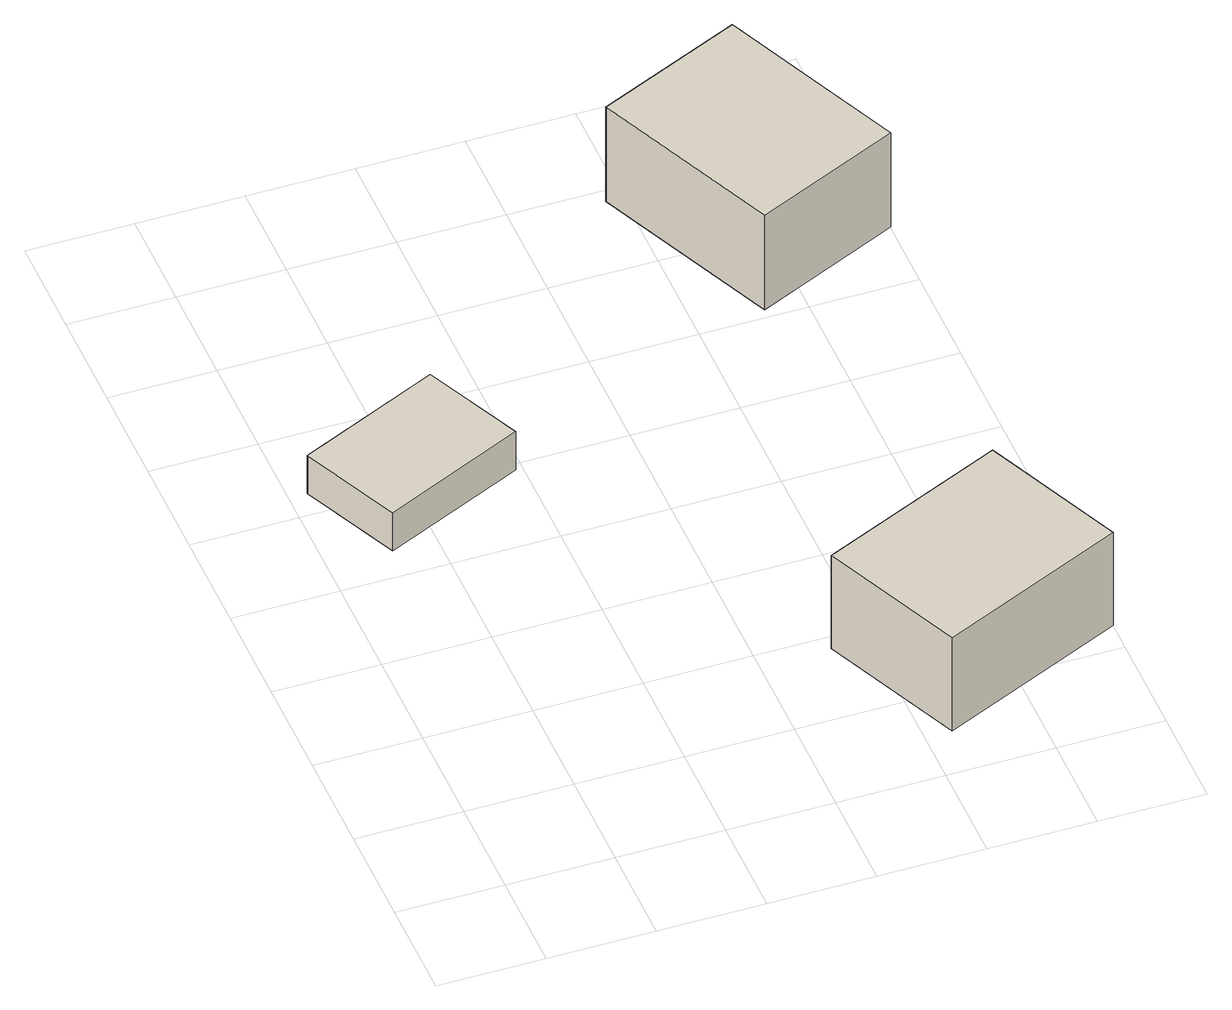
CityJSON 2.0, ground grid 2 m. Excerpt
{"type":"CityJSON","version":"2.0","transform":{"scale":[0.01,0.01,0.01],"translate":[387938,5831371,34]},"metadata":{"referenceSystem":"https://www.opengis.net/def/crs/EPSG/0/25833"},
"CityObjects":{
"building1":{"type":"Building","attributes":{"Gemeindeschluessel":"11000012","BezugspunktDach":"2200","function":"31001_2723","measuredHeight":0.869,"storeysAboveGround":1},"address":[{"country":"Germany","locality":"Berlin","thoroughfareNumber":"7 (2)","thoroughfareName":"Deilingeweg"}],"geometry":[{"type":"Solid","lod":"1","boundaries":[[[[0,1,2,3]],[[4,5,6,7]],[[4,7,3,2]],[[5,4,2,1]],[[6,5,1,0]],[[7,6,0,3]]]]}]},
"building2":{"type":"Building","attributes":{"Gemeindeschluessel":"11000012","BezugspunktDach":"2200","function":"31001_2723","measuredHeight":2.12,"storeysAboveGround":1},"address":[{"country":"Germany","locality":"Berlin","thoroughfareNumber":"7 (1)","thoroughfareName":"Deilingeweg"}],"geometry":[{"type":"Solid","lod":"1","boundaries":[[[[8,9,10,11]],[[12,13,14,15]],[[12,15,11,10]],[[13,12,10,9]],[[14,13,9,8]],[[15,14,8,11]]]]}]},
"building3":{"type":"Building","attributes":{"Gemeindeschluessel":"11000012","BezugspunktDach":"2200","function":"31001_2723","measuredHeight":2.59,"storeysAboveGround":1},"address":[{"country":"Germany","locality":"Berlin","thoroughfareNumber":"7 (3)","thoroughfareName":"Deilingeweg"}],"geometry":[{"type":"Solid","lod":"1","boundaries":[[[[16,17,18,19,20]],[[21,22,23,24,25]],[[21,25,20,19]],[[22,21,19,18]],[[23,22,18,17]],[[24,23,17,16]],[[25,24,16,20]]]]}]}
},
"vertices":[
[119,864,87],[387,985,87],[302,1173,87],[34,1052,87],[302,1173,0],[387,985,0],[119,864,0],[34,1052,0],
[820,23,287],[1171,179,287],[1052,448,287],[701,292,287],[1052,448,75],[1171,179,75],[820,23,75],[701,292,75],
[923,1211,223],[1198,1333,223],[1120,1509,223],[1042,1686,223],[767,1564,223],[1042,1686,8],[1120,1509,8],[1198,1333,8],[923,1211,8],[767,1564,8]
]}
